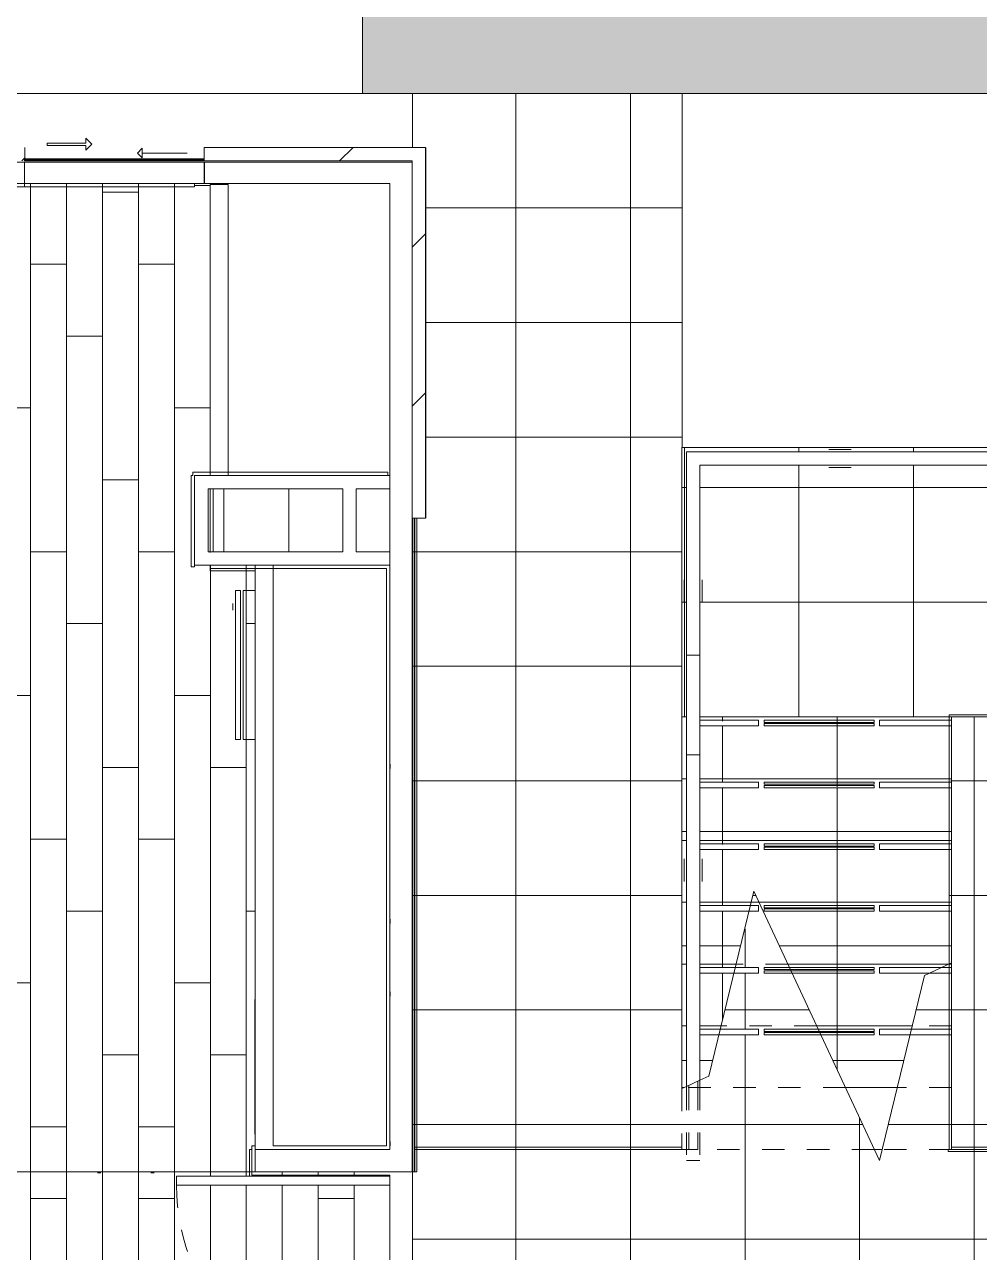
# Model space of a CAD drawing. Header units: metres. Extents: x 3856 to 4207, y -1118 to -691.
# Drawn here: x 3948.11 to 3952.36, y -973.99 to -968.52 of the extents above; entities that cross this region are included whole.
import ezdxf

# ---------------------------------------------------------------- set-up
doc = ezdxf.new("R2010")
doc.units = ezdxf.units.M
doc.linetypes.add('Basculante', pattern=[0.003, 0.002, -0.001])
doc.linetypes.add('Derribado', pattern=[0.0048, 0.0032, -0.0016])
for name, color, linetype, lineweight in [('_Above_ Nosing Lines', 7, 'Basculante', 9), ('_Above_ Outlines', 7, 'Basculante', 9), ('_Above_ Railings Cut Line', 7, 'Basculante', 9), ('_Above_ Riser Lines', 7, 'Basculante', 9), ('_Above_ Top Rails', 7, 'Basculante', 9), ('Balusters', 7, 'Continuous', 9), ('Casework', 7, 'Continuous', 9), ('Ceilings', 7, 'Continuous', 9), ('Common Edges', 7, 'Continuous', 9), ('Cut Marks', 7, 'Continuous', 9), ('Cut Pattern', 7, 'Continuous', 18), ('Detail Items', 7, 'Continuous', 9), ('Doors', 7, 'Continuous', 9), ('Floors', 7, 'Continuous', 9), ('Generic Models', 7, 'Continuous', 9), ('Linea de proyección', 7, 'Derribado', 9), ('Nosing Lines', 7, 'Continuous', 9), ('Outlines', 7, 'Continuous', 9), ('Railings', 7, 'Continuous', 9), ('Riser Lines', 7, 'Basculante', 9), ('Surface Pattern', 7, 'Continuous', 9), ('Top Rails', 7, 'Continuous', 9), ('Treads_Risers', 7, 'Continuous', 9), ('Walls', 7, 'Continuous', 9), ('Windows', 7, 'Continuous', 9)]:
    doc.layers.add(name, color=color, linetype=linetype, lineweight=lineweight)
doc.layers.add('ROA-E00-URB-A101-MASTER_PLAN cambio estaciomientos_dwg', color=7, linetype='Continuous', lineweight=9, true_color=0x767676)
pattern_1 = [(0, (3952.232, -971.602), (0, 0.51), []), (90, (3952.232, -971.602), (-0.51, 3e-17), [])]
pattern_2 = [(45, (0, 0), (-0.35355339, 0.35355339), [])]

# ---------------------------------------------------------------- blocks, each defined once
blk = doc.blocks.new('Nevera 2D - Nevera 2D-V174-IMPLANTACIÓN - KIT COMERCIAL')
at = {"layer": 'Casework'}
for p, q in [((0.3334, -0.0355), (-0.3293, -0.0355)), ((-0.3293, -0.0355), (-0.3293, -0.0584)), ((-0.3293, -0.0584), (-0.3293, -0.0355)), ((-0.3293, -0.0355), (0.3334, -0.0355)), ((0.2752, -0.0232), (0.2464, -0.0232)), ((0.3334, -0.0584), (0.3334, -0.0355)), ((0.3334, -0.0355), (0.3334, -0.0584)), ((-0.3293, -0.0584), (0.3334, -0.0584)), ((0.3334, -0.0584), (-0.3293, -0.0584)), ((0.3334, -0.07), (-0.3293, -0.07)), ((-0.3293, -0.07), (-0.3293, -0.1232)), ((0.3334, -0.07), (-0.3293, -0.07)), ((-0.3293, -0.07), (-0.3293, -0.1232)), ((0.3334, -0.1232), (0.3334, -0.07)), ((0.3334, -0.1232), (0.3334, -0.07))]:
    blk.add_line(p, q, dxfattribs=at)
blk = doc.blocks.new('COUR-PUERTA-SIMPLE - 100 cm x 210 cm-V192-IMPLANTACIÓN - KIT COMERCIAL')
at = {"layer": 'Detail Items'}
for p, q in [((0.48, 1), (0.44, 1)), ((0.44, 1), (0.44, 0.05)), ((0.44, 1), (0.48, 1)), ((0.44, 0.05), (0.44, 1)), ((0.48, 0.0495), (0.48, 1)), ((0.48, 1), (0.48, 0.0495))]:
    blk.add_line(p, q, dxfattribs=at)
at = {"layer": 'Doors'}
for p, q in [((-0.3827, 0.0654), (-0.3827, 0.0622)), ((-0.37, 0.0654), (-0.3827, 0.0654)), ((-0.3827, 0.0622), (-0.37, 0.0622)), ((-0.3827, 0.0622), (-0.3827, 0.05)), ((-0.3573, 0.0622), (-0.3827, 0.0622)), ((-0.3573, 0.0622), (-0.3827, 0.0622)), ((-0.37, 0.0654), (-0.2842, 0.0654)), ((-0.2842, 0.0654), (-0.37, 0.0654)), ((-0.37, 0.0654), (-0.37, 0.0622)), ((-0.37, 0.0622), (-0.37, 0.0654)), ((-0.37, 0.0622), (-0.2842, 0.0622)), ((-0.2842, 0.0622), (-0.37, 0.0622)), ((-0.3573, 0.05), (-0.3573, 0.0622)), ((-0.2842, 0.0622), (-0.2842, 0.05)), ((-0.2842, 0.05), (-0.2842, 0.0622)), ((-0.2811, 0.05), (-0.2811, 0.0623)), ((-0.2811, 0.0623), (-0.2811, 0.05))]:
    blk.add_line(p, q, dxfattribs=at)
at = {"layer": 'Doors', "flags": 128}
for points in [[(-0.2842, 0.0654), (-0.2835, 0.0653), (-0.2829, 0.0651), (-0.2823, 0.0647), (-0.2818, 0.0642), (-0.2814, 0.0636), (-0.2812, 0.063), (-0.2811, 0.0623)], [(-0.2811, 0.0623), (-0.2812, 0.063), (-0.2814, 0.0636), (-0.2818, 0.0642), (-0.2823, 0.0647), (-0.2829, 0.0651), (-0.2835, 0.0653), (-0.2842, 0.0654)]]:
    blk.add_lwpolyline(points, dxfattribs=at)
at = {"layer": 'Linea de proyección'}
blk.add_arc((0.44, 0.0792), 0.9208, 90, 181.8033, dxfattribs=at)
blk = doc.blocks.new('COUR-VENTANA-DESLIZANTE_DOS_CUERPOS - 1_35 x 0_80-11946364-IMPLANTACIÓN - KIT COMERCIAL')
at = {"layer": 'Detail Items'}
for p, q in [((0.0999, -0.1246), (0.1269, -0.0976)), ((0.1269, -0.0976), (0.1269, -0.1196)), ((0.0999, -0.1246), (0.1269, -0.1516)), ((0.1269, -0.1196), (0.3, -0.1196)), ((0.1269, -0.1516), (0.1269, -0.1296)), ((0.3, -0.1296), (0.1269, -0.1296)), ((0.3, -0.1196), (0.3, -0.1296))]:
    blk.add_line(p, q, dxfattribs=at)
blk = doc.blocks.new('COCINA APTO TIPO A - COCINA APTO TIPO A-V199-IMPLANTACIÓN - KIT COMERCIAL')
at = {"layer": 'Generic Models'}
for p, q in [((-0.6487, 0.6), (-0.5488, 0.6)), ((0.2462, -0.18), (0.2312, -0.18)), ((0.4834, -0.18), (0.4684, -0.18)), ((-0.8193, -0.3), (-0.8193, -0.32)), ((1.7913, -0.3), (0.9613, -0.3)), ((0.9613, -0.3), (0.9613, -2.08)), ((1.7913, -2.1), (1.7913, -0.3)), ((-0.2167, -0.9525), (-0.2167, -0.3525)), ((-0.8193, -0.9669), (-0.8193, -0.9869)), ((-0.8193, -1.29), (-0.8193, -1.31)), ((-0.8193, -1.98), (-0.8193, -2)), ((1.5213, -2.08), (0.9613, -2.08)), ((0.9613, -2.08), (0.9613, -2.1)), ((1.5213, -2.1), (0.9613, -2.1)), ((0.9613, -2.1), (0.9613, -2.85)), ((0.9613, -2.1), (1.5213, -2.1)), ((0.9763, -2.12), (0.9613, -2.12)), ((0.9613, -2.12), (0.9613, -2.485)), ((0.9763, -2.485), (0.9763, -2.12)), ((1.5213, -2.1), (1.5213, -2.08)), ((1.5213, -2.85), (1.5213, -2.1)), ((1.5413, -2.1), (1.5213, -2.1)), ((1.5213, -2.1), (1.5213, -2.87)), ((1.5413, -2.87), (1.5413, -2.1)), ((1.5413, -2.1), (1.7913, -2.1)), ((0.9613, -2.485), (0.9763, -2.485)), ((0.9763, -2.485), (0.9613, -2.485)), ((0.9613, -2.485), (0.9613, -2.85)), ((0.9763, -2.85), (0.9763, -2.485)), ((0.9613, -2.85), (1.5213, -2.85)), ((0.9613, -2.85), (0.9763, -2.85)), ((1.5213, -2.85), (0.9613, -2.85)), ((0.9613, -2.85), (0.9613, -2.87)), ((0.9613, -2.87), (1.5213, -2.87)), ((1.5213, -2.87), (1.5213, -2.85)), ((1.5213, -2.87), (1.5413, -2.87))]:
    blk.add_line(p, q, dxfattribs=at)
blk = doc.blocks.new('Railing - 13048 _ 37248-12160401-IMPLANTACIÓN - KIT COMERCIAL')
at = {"layer": 'Balusters'}
for p, q in [((-0.04, 0.05), (-0.04, -0.05)), ((0.04, -0.05), (0.04, 0.05))]:
    blk.add_line(p, q, dxfattribs=at)
blk = doc.blocks.new('Railing - 13048 _ 37248-12160565-IMPLANTACIÓN - KIT COMERCIAL')
at = {"layer": 'Balusters'}
for p, q in [((-0.04, 0.05), (-0.04, -0.05)), ((0.04, -0.05), (0.04, 0.05))]:
    blk.add_line(p, q, dxfattribs=at)
blk = doc.blocks.new('Railing - 13048 _ 37248-V171-IMPLANTACIÓN - KIT COMERCIAL')
at = {"layer": 'Balusters'}
for p, q in [((-0.04, 0.05), (-0.04, -0.05)), ((0.04, -0.05), (0.04, 0.05))]:
    blk.add_line(p, q, dxfattribs=at)
blk = doc.blocks.new('Railing - 13048 _ 37248-12160568-IMPLANTACIÓN - KIT COMERCIAL')
at = {"layer": 'Balusters'}
for p, q in [((-0.04, 0.05), (-0.04, -0.05)), ((0.04, -0.05), (0.04, 0.05))]:
    blk.add_line(p, q, dxfattribs=at)
blk = doc.blocks.new('Railing - Railing-V245-IMPLANTACIÓN - KIT COMERCIAL')
at = {"layer": '_Above_ Railings Cut Line'}
for p, q in [((3975.2464, -1020.3196), (3975.2864, -1020.3196)), ((3975.2464, -1020.5946), (3975.2464, -1020.3196)), ((3975.2864, -1020.5946), (3975.2864, -1020.3196)), ((3975.2464, -1020.6224), (3975.2464, -1020.5946)), ((3975.2864, -1020.6038), (3975.2864, -1020.5946))]:
    blk.add_line(p, q, dxfattribs=at)
for name, p in [('Railing - 13048 _ 37248-12160401-IMPLANTACIÓN - KIT COMERCIAL', (3972.7164, -1020.3196)), ('Railing - 13048 _ 37248-12160565-IMPLANTACIÓN - KIT COMERCIAL', (3972.7164, -1021.5624)), ('Railing - 13048 _ 37248-V171-IMPLANTACIÓN - KIT COMERCIAL', (3972.7164, -1022.8053))]:
    blk.add_blockref(name, p)
for name, p, rotation in [('Railing - 13048 _ 37248-12160568-IMPLANTACIÓN - KIT COMERCIAL', (3975.2664, -1021.5624), 180), ('Railing - 13048 _ 37248-V171-IMPLANTACIÓN - KIT COMERCIAL', (3975.2664, -1022.8053), 180), ('Railing - 13048 _ 37248-V171-IMPLANTACIÓN - KIT COMERCIAL', (3973.37, -1023.3946), 90), ('Railing - 13048 _ 37248-V171-IMPLANTACIÓN - KIT COMERCIAL', (3974.6128, -1023.3946), 90)]:
    blk.add_blockref(name, p, dxfattribs=dict(rotation=rotation))
blk = doc.blocks.new('Top Rail Type - Top Rail_Internal_-V248-IMPLANTACIÓN - KIT COMERCIAL')
at = {"layer": 'Top Rails'}
for p, q in [((3972.6864, -1020.3196), (3972.6864, -1020.2696)), ((3972.6864, -1020.2696), (3972.7464, -1020.2696)), ((3972.7464, -1020.2696), (3972.7464, -1020.3196)), ((3972.6864, -1021.9696), (3972.6864, -1020.3196)), ((3972.7464, -1020.3196), (3972.6864, -1020.3196)), ((3972.7464, -1020.3196), (3972.7464, -1021.9696)), ((3972.6864, -1021.9696), (3972.7464, -1021.9696)), ((3972.6864, -1022.2446), (3972.6864, -1021.9696)), ((3972.7464, -1021.9696), (3972.7464, -1022.2446)), ((3975.2364, -1022.0765), (3975.2964, -1022.0765)), ((3975.2364, -1022.2446), (3975.2364, -1022.0765)), ((3975.2964, -1022.0765), (3975.2964, -1022.2446)), ((3972.6864, -1023.4246), (3972.6864, -1022.2446)), ((3972.7464, -1022.2446), (3972.7464, -1023.3646)), ((3975.2364, -1022.5196), (3975.2364, -1022.2446)), ((3975.2964, -1022.2446), (3975.2964, -1022.5196)), ((3975.2364, -1023.3646), (3975.2364, -1022.5196)), ((3975.2964, -1022.5196), (3975.2364, -1022.5196)), ((3975.2964, -1022.5196), (3975.2964, -1023.4246)), ((3972.7464, -1023.3646), (3975.2364, -1023.3646)), ((3975.2964, -1023.4246), (3972.6864, -1023.4246))]:
    blk.add_line(p, q, dxfattribs=at)
blk = doc.blocks.new('Top Rail Type - Top Rail_Internal_-V247-IMPLANTACIÓN - KIT COMERCIAL')
at = {"layer": '_Above_ Top Rails'}
for p, q in [((3975.2364, -1020.2696), (3975.2964, -1020.2696)), ((3975.2364, -1020.5946), (3975.2364, -1020.2696)), ((3975.2964, -1020.5946), (3975.2964, -1020.2696)), ((3975.2364, -1020.6271), (3975.2364, -1020.5946)), ((3975.2964, -1020.5991), (3975.2964, -1020.5946))]:
    blk.add_line(p, q, dxfattribs=at)
at = {"layer": 'Top Rails'}
for p, q in [((3972.7464, -1020.2696), (3972.6864, -1020.2696)), ((3972.6864, -1020.2696), (3972.6864, -1020.3196)), ((3972.7464, -1020.2696), (3972.7464, -1020.3196)), ((3972.6864, -1020.3196), (3972.6864, -1021.9696)), ((3972.7464, -1020.3196), (3972.7464, -1021.9696)), ((3975.2964, -1020.5991), (3975.2364, -1020.6271)), ((3975.2364, -1022.5196), (3975.2364, -1020.6271)), ((3975.2964, -1022.5196), (3975.2964, -1020.5991)), ((3972.6864, -1021.9696), (3972.6864, -1023.4246)), ((3972.7464, -1021.9696), (3972.7464, -1023.3646)), ((3975.2364, -1023.3646), (3975.2364, -1022.5196)), ((3975.2964, -1023.4246), (3975.2964, -1022.5196)), ((3972.7464, -1023.3646), (3975.2364, -1023.3646)), ((3972.6864, -1023.4246), (3975.2964, -1023.4246))]:
    blk.add_line(p, q, dxfattribs=at)
blk = doc.blocks.new('EDIFICIO TIPO A_rvt-6-IMPLANTACIÓN - KIT COMERCIAL')
at = {"layer": 'Cut Pattern', "lineweight": 9, "true_color": 0x0f0f0f}
h = blk.add_hatch(dxfattribs=at)
h.set_pattern_fill('FP_100', color=250, style=0, pattern_type=2)
h.set_pattern_definition(pattern_2)
h.paths.add_polyline_path([(3947.9466, -969.1273), (3948.1051, -969.1273), (3948.1051, -969.0673), (3947.2468, -969.0673), (3947.2468, -969.1273)])
h = blk.add_hatch(dxfattribs=at)
h.set_pattern_fill('FP_100', color=250, style=0, pattern_type=2)
h.set_pattern_definition(pattern_2)
h.paths.add_polyline_path([(3949.2801, -969.1273), (3949.8301, -969.1273), (3949.8301, -969.0673), (3948.9051, -969.0673), (3948.9051, -969.1273)])
h = blk.add_hatch(dxfattribs=at)
h.set_pattern_fill('FP_100', color=250, style=0, pattern_type=2)
h.set_pattern_definition(pattern_2)
h.paths.add_polyline_path([(3949.8301, -970.7173), (3949.8901, -970.7173), (3949.8901, -969.0673), (3949.8301, -969.0673), (3949.8301, -970.0434)])
at = {"layer": 'Surface Pattern', "true_color": 0x808080}
h = blk.add_hatch(dxfattribs=at)
h.set_pattern_fill('FP_119', color=8, style=0, pattern_type=2)
h.set_pattern_definition([(90, (3954.882, -1039.717), (-0.51, 3e-17), []), (180, (3954.882, -1039.717), (-6e-17, -0.51), [])])
h.paths.add_polyline_path([(3954.8818, -974.9173), (3954.8818, -970.7173), (3954.8218, -970.7173), (3954.8218, -969.0673), (3954.8818, -969.0673), (3954.8818, -968.8273), (3953.6814, -968.8273), (3953.6718, -973.5773), (3953.5918, -973.5773), (3953.5918, -973.5273), (3952.4818, -973.5273), (3952.4818, -971.6023), (3952.2318, -971.6023), (3952.2215, -972.7023), (3952.1893, -972.7173), (3952.2318, -972.7173), (3952.2215, -972.7423), (3952.1118, -972.7535), (3952.0574, -972.9923), (3952.2318, -972.9923), (3952.2318, -973.0173), (3952.0476, -973.0173), (3951.9237, -973.5273), (3951.8882, -973.5273), (3951.6504, -973.0173), (3951.6458, -973.0073), (3951.6318, -973.0023), (3951.6388, -972.9923), (3951.5222, -972.7423), (3951.5175, -972.7323), (3951.5035, -972.7273), (3951.5105, -972.7173), (3951.352, -972.3773), (3951.3398, -972.4423), (3951.372, -972.4423), (3951.372, -972.4673), (3951.3301, -972.4673), (3951.273, -972.7173), (3951.372, -972.7173), (3951.372, -972.7423), (3951.2633, -972.7423), (3951.2062, -972.9923), (3951.372, -972.9923), (3951.372, -973.0173), (3951.1964, -973.0173), (3951.1518, -973.2012), (3951.0318, -973.2523), (3951.0322, -968.8273), (3949.8318, -968.8273), (3949.8318, -969.0673), (3949.8918, -969.0673), (3949.8901, -970.7173), (3949.8318, -970.7173), (3949.8318, -974.9173), (3954.6139, -974.9173)])
h = blk.add_hatch(dxfattribs=at)
h.set_pattern_fill('FP_120', color=8, style=0, pattern_type=2)
h.set_pattern_definition([(90, (1907.012, -2999.667), (-0.16, 1e-17), []), (180, (1907.012, -2999.667), (-0.32, -0.32), [0.16, -1.12]), (180, (1906.852, -2999.027), (-0.32, -0.32), [0.16, -1.12])])
h.paths.add_polyline_path([(3946.6132, -980.7273), (3946.6568, -980.7249), (3946.6568, -978.5398), (3946.6318, -978.5398), (3946.6318, -978.5248), (3946.6568, -978.5248), (3946.6568, -978.4273), (3947.2568, -978.4273), (3947.2568, -977.6373), (3946.5068, -977.6373), (3946.5068, -977.5973), (3947.2568, -977.5973), (3947.2568, -977.5273), (3943.7568, -977.5273), (3943.7568, -980.7273), (3943.9463, -980.7273)])
h.paths.add_polyline_path([(3950.5818, -980.7273), (3952.3068, -980.7273), (3952.3068, -977.5273), (3948.4568, -977.5273), (3948.4568, -977.5473), (3949.3068, -977.5473), (3949.3068, -977.5873), (3948.4568, -977.5873), (3948.4568, -978.4273), (3948.9568, -978.4273), (3948.9568, -980.7273), (3949.2801, -980.7273)])
h.paths.add_polyline_path([(3951.7862, -980.5597), (3951.7862, -980.1597), (3952.1862, -980.1597), (3952.1862, -980.5597), (3951.947, -980.5597)])
h.paths.add_polyline_path([(3951.947, -980.0597), (3950.2862, -980.0597), (3950.2862, -978.4597), (3952.1862, -978.4597), (3952.1862, -980.0597)])
h.paths.add_polyline_path([(3948.3568, -978.4273), (3948.3568, -974.6273), (3948.4568, -974.6273), (3948.4568, -974.9273), (3949.7318, -974.9273), (3949.7318, -973.6873), (3948.7818, -973.6873), (3948.7818, -973.6473), (3949.7318, -973.6423), (3949.7318, -973.6273), (3947.2568, -973.6273), (3947.2568, -973.5123), (3947.1218, -973.5123), (3947.1218, -971.7123), (3947.2568, -971.7123), (3947.2484, -969.2273), (3943.7568, -969.2273), (3943.7568, -977.4273), (3947.2568, -977.4273), (3947.2568, -976.2273), (3947.3568, -976.2273), (3947.3668, -978.4273), (3948.1568, -978.4273)])
h.paths.add_polyline_path([(3951.947, -978.3597), (3951.7862, -978.3597), (3951.7862, -977.9597), (3952.1862, -977.9597), (3952.1862, -978.3597)])
h.paths.add_polyline_path([(3949.2801, -977.4273), (3950.1576, -977.4253), (3950.1576, -975.0273), (3949.0568, -975.0273), (3949.0568, -975.1253), (3950.1568, -975.1253), (3950.1568, -975.1403), (3949.0568, -975.1403), (3949.0568, -977.4273), (3949.2576, -977.4273)])
h.paths.add_polyline_path([(3946.0068, -973.9273), (3944.4068, -973.9273), (3944.4068, -973.2273), (3946.0068, -973.2273), (3946.0068, -973.4057)])
h.paths.add_polyline_path([(3943.9463, -971.6181), (3943.8434, -971.6181), (3943.8434, -969.3034), (3945.3434, -969.3034), (3945.3434, -970.1034), (3944.6434, -970.1034), (3944.6434, -971.6181), (3944.4068, -971.6181)])
h.paths.add_polyline_path([(3945.8881, -971.1273), (3945.2881, -971.1273), (3945.2881, -970.6273), (3945.8881, -970.6273)])
h = blk.add_hatch(dxfattribs=at)
h.set_pattern_fill('FP_121', color=8, style=0, pattern_type=2)
h.set_pattern_definition([(270, (3948.292, -3015.347), (0.16, 1e-17), []), (0, (3948.292, -3015.347), (0.32, 0.32), [0.16, -1.12]), (0, (3948.452, -3015.987), (0.32, 0.32), [0.16, -1.12])])
h.paths.add_polyline_path([(3947.2568, -973.6273), (3949.1318, -973.6273), (3949.1318, -970.9273), (3948.8618, -970.9273), (3948.8618, -970.5273), (3948.9318, -970.5273), (3948.9318, -969.2273), (3947.6168, -969.2273), (3947.6168, -969.4873), (3947.3568, -969.4873), (3947.3585, -971.7123), (3947.3718, -971.7123), (3947.3718, -970.9423), (3947.9518, -970.9423), (3947.9466, -973.5123), (3947.9368, -973.5123), (3947.9368, -973.5273), (3947.3918, -973.5273), (3947.3918, -973.5123), (3947.2568, -973.5123)])
h.paths.add_polyline_path([(3948.9218, -970.8673), (3948.9318, -970.8673), (3948.9218, -970.5873)])
h.paths.add_polyline_path([(3947.5558, -970.0123), (3947.3718, -970.0073), (3947.3718, -969.5073), (3947.9718, -969.5093), (3947.9718, -970.0073), (3947.9466, -970.0123)])
at = {"layer": 'Treads_Risers', "true_color": 0xd6cec9}
h = blk.add_hatch(dxfattribs=at)
h.set_pattern_fill('FP_124', color=254, style=0, pattern_type=2)
h.set_pattern_definition([(180, (3953.082, -971.602), (-6e-17, -0.51), []), (270, (3953.082, -971.602), (0.51, 3e-17), [])])
h.paths.add_polyline_path([(3953.6018, -971.6023), (3953.5918, -970.4823), (3951.1118, -970.4823), (3951.1118, -971.6023), (3953.5918, -971.6023)])
h.paths.add_polyline_path([(3953.6818, -971.6023), (3953.6818, -970.4023), (3951.0318, -970.4023), (3951.0318, -971.6023), (3951.0518, -971.6023), (3951.0518, -970.4223), (3953.6618, -970.4223), (3953.6718, -971.6023)])
h = blk.add_hatch(dxfattribs=at)
h.set_pattern_fill('FP_125', color=254, style=0, pattern_type=2)
h.set_pattern_definition(pattern_1)
h.paths.add_polyline_path([(3952.2318, -971.8773), (3952.2318, -971.6423), (3951.9116, -971.6323), (3951.9116, -971.6173), (3952.2318, -971.6173), (3952.2318, -971.6023), (3951.1118, -971.6023), (3951.1118, -971.6173), (3951.372, -971.6273), (3951.372, -971.6423), (3951.1118, -971.6423), (3951.1118, -971.8773), (3951.947, -971.8773)])
h.paths.add_polyline_path([(3951.0318, -971.8773), (3951.0518, -971.8773), (3951.0518, -971.6023), (3951.0318, -971.6023), (3951.0318, -971.8434)])
h.paths.add_polyline_path([(3951.397, -971.6423), (3951.397, -971.6323), (3951.8866, -971.6423)])
h.paths.add_polyline_path([(3951.397, -971.6273), (3951.397, -971.6173), (3951.8866, -971.6273)])
h = blk.add_hatch(dxfattribs=at)
h.set_pattern_fill('FP_125', color=254, style=0, pattern_type=2)
h.set_pattern_definition(pattern_1)
h.paths.add_polyline_path([(3951.372, -972.1523), (3952.2318, -972.1523), (3952.2318, -971.9173), (3951.9116, -971.9073), (3951.9116, -971.8923), (3952.2318, -971.8923), (3952.2318, -971.8773), (3951.1118, -971.8773), (3951.1118, -971.8923), (3951.372, -971.8923), (3951.372, -971.9173), (3951.1118, -971.9173), (3951.1118, -972.1523), (3951.352, -972.1523)])
h.paths.add_polyline_path([(3951.0318, -972.1523), (3951.0518, -972.1523), (3951.0518, -971.8773), (3951.0318, -971.8773), (3951.0318, -971.9173)])
h.paths.add_polyline_path([(3951.397, -971.9173), (3951.397, -971.9073), (3951.8866, -971.9173)])
h = blk.add_hatch(dxfattribs=at)
h.set_pattern_fill('FP_125', color=254, style=0, pattern_type=2)
h.set_pattern_definition(pattern_1)
h.paths.add_polyline_path([(3951.1118, -972.4273), (3951.3398, -972.4273), (3951.352, -972.3773), (3951.3753, -972.4273), (3952.2318, -972.4273), (3952.2215, -972.1923), (3951.9116, -972.1823), (3951.9116, -972.1673), (3952.2318, -972.1673), (3952.2318, -972.1523), (3951.1118, -972.1523), (3951.1218, -972.1673), (3951.372, -972.1773), (3951.372, -972.1923), (3951.1118, -972.1923), (3951.1118, -972.4149)])
h.paths.add_polyline_path([(3951.0318, -972.4273), (3951.0518, -972.4242), (3951.0518, -972.1523), (3951.0318, -972.1523)])
h.paths.add_polyline_path([(3951.397, -972.1923), (3951.397, -972.1823), (3951.8866, -972.1923)])
h = blk.add_hatch(dxfattribs=at)
h.set_pattern_fill('FP_125', color=254, style=0, pattern_type=2)
h.set_pattern_definition(pattern_1)
h.paths.add_polyline_path([(3951.0518, -972.7023), (3951.0518, -972.4273), (3951.0318, -972.4273), (3951.0318, -972.7023)])
h.paths.add_polyline_path([(3951.1118, -972.7023), (3951.273, -972.7023), (3951.3301, -972.4673), (3951.1118, -972.4673), (3951.1118, -972.5185)])
h.paths.add_polyline_path([(3951.947, -972.7023), (3952.2318, -972.6976), (3952.2215, -972.4673), (3951.9116, -972.4573), (3951.9116, -972.4423), (3952.2318, -972.4423), (3952.2318, -972.4273), (3951.3753, -972.4273), (3951.5035, -972.7023)])
h.paths.add_polyline_path([(3951.397, -972.4523), (3951.397, -972.4423), (3951.5035, -972.4523)])
h.paths.add_polyline_path([(3951.1118, -972.4423), (3951.3362, -972.4423), (3951.3398, -972.4273), (3951.1118, -972.4273)])
h = blk.add_hatch(dxfattribs=at)
h.set_pattern_fill('FP_125', color=254, style=0, pattern_type=2)
h.set_pattern_definition(pattern_1)
h.paths.add_polyline_path([(3951.2062, -972.9773), (3951.2633, -972.7423), (3951.1118, -972.7423), (3951.1118, -972.9773), (3951.1518, -972.9773)])
h.paths.add_polyline_path([(3951.042, -972.9773), (3951.0518, -972.9773), (3951.0518, -972.7023), (3951.0318, -972.7023), (3951.0318, -972.9773)])
h.paths.add_polyline_path([(3951.76, -972.9773), (3952.0574, -972.9773), (3952.1118, -972.7535), (3952.1357, -972.7423), (3951.9116, -972.7323), (3951.9116, -972.7173), (3952.1893, -972.7173), (3952.2215, -972.7023), (3951.5035, -972.7023), (3951.5105, -972.7173), (3951.5152, -972.7273), (3951.5175, -972.7323), (3951.5222, -972.7423), (3951.6318, -972.9773)])
h.paths.add_polyline_path([(3951.2062, -972.7173), (3951.2693, -972.7173), (3951.273, -972.7023), (3951.1118, -972.7023), (3951.1118, -972.7173), (3951.1518, -972.7173)])
h = blk.add_hatch(dxfattribs=at)
h.set_pattern_fill('FP_125', color=254, style=0, pattern_type=2)
h.set_pattern_definition(pattern_1)
h.paths.add_polyline_path([(3951.947, -973.2523), (3951.9905, -973.2523), (3952.0476, -973.0173), (3951.9116, -973.0173), (3951.9116, -972.9923), (3952.0537, -972.9923), (3952.0574, -972.9773), (3951.6318, -972.9773), (3951.6388, -972.9923), (3951.6434, -973.0023), (3951.6458, -973.0073), (3951.6504, -973.0173), (3951.76, -973.2523), (3951.8882, -973.2523)])
h.paths.add_polyline_path([(3951.0318, -973.2523), (3951.0518, -973.2478), (3951.0518, -972.9773), (3951.0318, -972.9773)])
h.paths.add_polyline_path([(3951.1118, -973.2198), (3951.1518, -973.2012), (3951.1964, -973.0173), (3951.1118, -973.0173), (3951.1118, -973.1266)])
h.paths.add_polyline_path([(3951.1118, -972.9923), (3951.2025, -972.9923), (3951.2062, -972.9773), (3951.1118, -972.9773)])
at = {"layer": '_Above_ Nosing Lines'}
for p, q in [((3951.3753, -972.4273), (3951.3398, -972.4273)), ((3951.5035, -972.7023), (3951.273, -972.7023)), ((3952.2318, -972.7023), (3952.2215, -972.7023)), ((3951.6318, -972.9773), (3951.2062, -972.9773)), ((3952.2318, -972.9773), (3952.0574, -972.9773)), ((3951.76, -973.2523), (3951.042, -973.2523)), ((3952.2318, -973.2523), (3951.9905, -973.2523))]:
    blk.add_line(p, q, dxfattribs=at)
at = {"layer": '_Above_ Outlines'}
for p, q in [((3952.2318, -972.6976), (3952.2318, -973.5273)), ((3951.0318, -973.2571), (3951.0318, -973.5273)), ((3951.8882, -973.5273), (3951.0318, -973.5273)), ((3952.2318, -973.5273), (3951.9237, -973.5273))]:
    blk.add_line(p, q, dxfattribs=at)
at = {"layer": '_Above_ Riser Lines'}
for p, q in [((3951.3753, -972.4273), (3951.3398, -972.4273)), ((3951.5035, -972.7023), (3951.273, -972.7023)), ((3952.2318, -972.7023), (3952.2215, -972.7023)), ((3951.6318, -972.9773), (3951.2062, -972.9773)), ((3952.2318, -972.9773), (3952.0574, -972.9773)), ((3951.76, -973.2523), (3951.042, -973.2523)), ((3952.2318, -973.2523), (3951.9905, -973.2523))]:
    blk.add_line(p, q, dxfattribs=at)
at = {"layer": 'Ceilings'}
for p, q in [((3949.7318, -969.2273), (3948.9318, -969.2273)), ((3949.7318, -970.5273), (3949.7318, -969.2273)), ((3949.7318, -973.5273), (3949.7318, -970.9273)), ((3949.1318, -973.5123), (3949.1318, -973.5273)), ((3949.1318, -973.5273), (3949.7318, -973.5273))]:
    blk.add_line(p, q, dxfattribs=at)
at = {"layer": 'Common Edges'}
blk.add_line((3949.8401, -973.5173), (3949.8401, -973.5273), dxfattribs=at)
at = {"layer": 'Cut Marks'}
for p, q in [((3951.1518, -973.2012), (3951.352, -972.3773)), ((3951.352, -972.3773), (3951.9115, -973.5773)), ((3952.1118, -972.7535), (3952.2318, -972.6976)), ((3951.9115, -973.5773), (3952.1118, -972.7535)), ((3951.1118, -973.2198), (3951.1518, -973.2012)), ((3951.0318, -973.2571), (3951.0518, -973.2478))]:
    blk.add_line(p, q, dxfattribs=at)
at = {"layer": 'Floors'}
for p, q in [((3951.0322, -968.8273), (3949.8318, -968.8273)), ((3949.8318, -968.8273), (3949.8318, -969.0673)), ((3951.0322, -970.4027), (3951.0322, -968.8273)), ((3948.1051, -969.2273), (3947.6168, -969.2273)), ((3948.9318, -969.2273), (3948.9051, -969.2273)), ((3948.9318, -970.8702), (3948.9318, -970.5873)), ((3949.8318, -970.7173), (3949.8318, -973.5273)), ((3951.372, -971.6173), (3951.1118, -971.6173)), ((3951.1118, -971.6423), (3951.372, -971.6423)), ((3951.372, -971.6423), (3951.372, -971.6173)), ((3951.8866, -971.6173), (3951.397, -971.6173)), ((3951.397, -971.6173), (3951.397, -971.6273)), ((3951.397, -971.6273), (3951.8866, -971.6273)), ((3951.8866, -971.6323), (3951.397, -971.6323)), ((3951.397, -971.6323), (3951.397, -971.6423)), ((3951.397, -971.6423), (3951.8866, -971.6423)), ((3951.8866, -971.6273), (3951.8866, -971.6173)), ((3951.8866, -971.6423), (3951.8866, -971.6323)), ((3952.2318, -971.6173), (3951.9116, -971.6173)), ((3951.9116, -971.6173), (3951.9116, -971.6423)), ((3951.9116, -971.6423), (3952.2318, -971.6423)), ((3952.2318, -971.6423), (3952.2318, -971.6173)), ((3951.372, -971.8923), (3951.1118, -971.8923)), ((3951.1118, -971.9173), (3951.372, -971.9173)), ((3951.372, -971.9173), (3951.372, -971.8923)), ((3951.8866, -971.8923), (3951.397, -971.8923)), ((3951.397, -971.8923), (3951.397, -971.9023)), ((3951.397, -971.9023), (3951.8866, -971.9023)), ((3951.8866, -971.9073), (3951.397, -971.9073)), ((3951.397, -971.9073), (3951.397, -971.9173)), ((3951.397, -971.9173), (3951.8866, -971.9173)), ((3951.8866, -971.9023), (3951.8866, -971.8923)), ((3951.8866, -971.9173), (3951.8866, -971.9073)), ((3952.2318, -971.8923), (3951.9116, -971.8923)), ((3951.9116, -971.8923), (3951.9116, -971.9173)), ((3951.9116, -971.9173), (3952.2318, -971.9173)), ((3952.2318, -971.9173), (3952.2318, -971.8923)), ((3951.372, -972.1673), (3951.1118, -972.1673)), ((3951.1118, -972.1923), (3951.372, -972.1923)), ((3951.372, -972.1923), (3951.372, -972.1673)), ((3951.8866, -972.1673), (3951.397, -972.1673)), ((3951.397, -972.1673), (3951.397, -972.1773)), ((3951.397, -972.1773), (3951.8866, -972.1773)), ((3951.8866, -972.1823), (3951.397, -972.1823)), ((3951.397, -972.1823), (3951.397, -972.1923)), ((3951.397, -972.1923), (3951.8866, -972.1923)), ((3951.8866, -972.1773), (3951.8866, -972.1673)), ((3951.8866, -972.1923), (3951.8866, -972.1823)), ((3952.2318, -972.1673), (3951.9116, -972.1673)), ((3951.9116, -972.1673), (3951.9116, -972.1923)), ((3951.9116, -972.1923), (3952.2318, -972.1923)), ((3952.2318, -972.1923), (3952.2318, -972.1673)), ((3951.372, -972.4423), (3951.1118, -972.4423)), ((3951.1118, -972.4673), (3951.372, -972.4673)), ((3951.372, -972.4673), (3951.372, -972.4423)), ((3951.8866, -972.4423), (3951.397, -972.4423)), ((3951.397, -972.4423), (3951.397, -972.4523)), ((3951.397, -972.4523), (3951.8866, -972.4523)), ((3951.8866, -972.4573), (3951.397, -972.4573)), ((3951.397, -972.4573), (3951.397, -972.4673)), ((3951.397, -972.4673), (3951.8866, -972.4673)), ((3951.8866, -972.4523), (3951.8866, -972.4423)), ((3951.8866, -972.4673), (3951.8866, -972.4573)), ((3952.2318, -972.4423), (3951.9116, -972.4423)), ((3951.9116, -972.4423), (3951.9116, -972.4673)), ((3951.9116, -972.4673), (3952.2318, -972.4673)), ((3952.2318, -972.4673), (3952.2318, -972.4423)), ((3951.372, -972.7173), (3951.1118, -972.7173)), ((3951.1118, -972.7423), (3951.372, -972.7423)), ((3951.372, -972.7423), (3951.372, -972.7173)), ((3951.8866, -972.7173), (3951.397, -972.7173)), ((3951.397, -972.7173), (3951.397, -972.7273)), ((3951.397, -972.7273), (3951.8866, -972.7273)), ((3951.8866, -972.7323), (3951.397, -972.7323)), ((3951.397, -972.7323), (3951.397, -972.7423)), ((3951.397, -972.7423), (3951.8866, -972.7423)), ((3951.8866, -972.7273), (3951.8866, -972.7173)), ((3951.8866, -972.7423), (3951.8866, -972.7323)), ((3952.2318, -972.7173), (3951.9116, -972.7173)), ((3951.9116, -972.7173), (3951.9116, -972.7423)), ((3951.9116, -972.7423), (3952.2318, -972.7423)), ((3952.2318, -972.7423), (3952.2318, -972.7173)), ((3951.372, -972.9923), (3951.1118, -972.9923)), ((3951.1118, -973.0173), (3951.372, -973.0173)), ((3951.372, -973.0173), (3951.372, -972.9923)), ((3951.8866, -972.9923), (3951.397, -972.9923)), ((3951.397, -972.9923), (3951.397, -973.0023)), ((3951.397, -973.0023), (3951.8866, -973.0023)), ((3951.8866, -973.0073), (3951.397, -973.0073)), ((3951.397, -973.0073), (3951.397, -973.0173)), ((3951.397, -973.0173), (3951.8866, -973.0173)), ((3951.8866, -973.0023), (3951.8866, -972.9923)), ((3951.8866, -973.0173), (3951.8866, -973.0073)), ((3952.2318, -972.9923), (3951.9116, -972.9923)), ((3951.9116, -972.9923), (3951.9116, -973.0173)), ((3951.9116, -973.0173), (3952.2318, -973.0173)), ((3952.2318, -973.0173), (3952.2318, -972.9923)), ((3949.1318, -973.6273), (3949.1318, -973.5273)), ((3949.8318, -973.5273), (3949.8318, -973.6273)), ((3949.7318, -973.6273), (3947.2568, -973.6273)), ((3947.2568, -973.6273), (3949.1318, -973.6273))]:
    blk.add_line(p, q, dxfattribs=at)
at = {"layer": 'Nosing Lines'}
for p, q in [((3951.0518, -971.8773), (3951.0318, -971.8773)), ((3952.2318, -971.8773), (3951.1118, -971.8773)), ((3951.0518, -972.1523), (3951.0318, -972.1523)), ((3952.2318, -972.1523), (3951.1118, -972.1523)), ((3951.0518, -972.4273), (3951.0318, -972.4273)), ((3951.3398, -972.4273), (3951.1118, -972.4273)), ((3952.2318, -972.4273), (3951.3753, -972.4273)), ((3951.0518, -972.7023), (3951.0318, -972.7023)), ((3951.273, -972.7023), (3951.1118, -972.7023)), ((3952.2215, -972.7023), (3951.5035, -972.7023)), ((3951.0518, -972.9773), (3951.0318, -972.9773)), ((3951.2062, -972.9773), (3951.1118, -972.9773)), ((3952.0574, -972.9773), (3951.6318, -972.9773)), ((3951.042, -973.2523), (3951.0318, -973.2523)), ((3951.9905, -973.2523), (3951.76, -973.2523))]:
    blk.add_line(p, q, dxfattribs=at)
at = {"layer": 'Outlines'}
for p, q in [((3951.0318, -970.4023), (3951.0318, -971.6023)), ((3953.6818, -970.4023), (3951.0318, -970.4023)), ((3951.0518, -971.6023), (3951.0318, -971.6023)), ((3951.0318, -971.6023), (3951.0318, -971.8773)), ((3952.2318, -971.6023), (3951.1118, -971.6023)), ((3952.2318, -971.6023), (3952.4818, -971.6023)), ((3952.2318, -971.6023), (3952.2318, -971.6173)), ((3952.2318, -971.6423), (3952.2318, -971.8773)), ((3951.0318, -971.8773), (3951.0318, -972.1523)), ((3952.2318, -971.8773), (3952.2318, -971.8923)), ((3952.2318, -971.9173), (3952.2318, -972.1523)), ((3951.0318, -972.1523), (3951.0318, -972.4273)), ((3952.2318, -972.1523), (3952.2318, -972.1673)), ((3952.2318, -972.1923), (3952.2318, -972.4273)), ((3951.0318, -972.4273), (3951.0318, -972.7023)), ((3952.2318, -972.4273), (3952.2318, -972.4423)), ((3952.2318, -972.4673), (3952.2318, -972.6976)), ((3951.0318, -972.7023), (3951.0318, -972.9773)), ((3951.0318, -972.9773), (3951.0318, -973.2523)), ((3951.0318, -973.2523), (3951.0318, -973.2571)), ((3951.9237, -973.5273), (3951.8882, -973.5273))]:
    blk.add_line(p, q, dxfattribs=at)
at = {"layer": 'Riser Lines'}
for p, q in [((3951.0518, -971.6023), (3951.0318, -971.6023)), ((3952.2318, -971.6023), (3951.1118, -971.6023)), ((3951.0518, -971.8773), (3951.0318, -971.8773)), ((3952.2318, -971.8773), (3951.1118, -971.8773)), ((3951.0518, -972.1523), (3951.0318, -972.1523)), ((3952.2318, -972.1523), (3951.1118, -972.1523)), ((3951.0518, -972.4273), (3951.0318, -972.4273)), ((3951.3398, -972.4273), (3951.1118, -972.4273)), ((3952.2318, -972.4273), (3951.3753, -972.4273)), ((3951.0518, -972.7023), (3951.0318, -972.7023)), ((3951.273, -972.7023), (3951.1118, -972.7023)), ((3952.2215, -972.7023), (3951.5035, -972.7023)), ((3951.0518, -972.9773), (3951.0318, -972.9773)), ((3951.2062, -972.9773), (3951.1118, -972.9773)), ((3952.0574, -972.9773), (3951.6318, -972.9773)), ((3951.042, -973.2523), (3951.0318, -973.2523)), ((3951.9905, -973.2523), (3951.76, -973.2523))]:
    blk.add_line(p, q, dxfattribs=at)
at = {"layer": 'Walls', "lineweight": 18}
for p, q in [((3949.8301, -969.0673), (3948.9051, -969.0673)), ((3948.9051, -969.0673), (3948.9051, -969.1273)), ((3949.8901, -969.0673), (3949.8301, -969.0673)), ((3949.8901, -970.7173), (3949.8901, -969.0673)), ((3948.9051, -969.1173), (3948.1051, -969.1173)), ((3948.1051, -969.1173), (3948.1051, -969.1273)), ((3948.1051, -969.1273), (3948.9051, -969.1273)), ((3948.9051, -969.1273), (3948.9051, -969.1173)), ((3948.9051, -969.1273), (3949.8301, -969.1273)), ((3949.8301, -969.1273), (3949.8301, -970.7173)), ((3949.8301, -970.7173), (3949.8301, -973.6273)), ((3949.8401, -970.7173), (3949.8301, -970.7173)), ((3949.8301, -970.7173), (3949.8901, -970.7173)), ((3949.8401, -973.5173), (3949.8401, -970.7173)), ((3952.4968, -971.5923), (3952.2218, -971.5923)), ((3952.2218, -971.5923), (3952.2218, -971.6023)), ((3952.2218, -971.6023), (3952.2218, -973.5273)), ((3952.2318, -971.6023), (3952.4968, -971.6023)), ((3952.2318, -973.5173), (3952.2318, -971.6023)), ((3951.0318, -973.5173), (3949.8401, -973.5173)), ((3951.0318, -973.5273), (3951.0318, -973.5173)), ((3952.4868, -973.5173), (3952.2318, -973.5173)), ((3949.8401, -973.6273), (3949.8401, -973.5273)), ((3949.8401, -973.5273), (3951.0318, -973.5273)), ((3952.2218, -973.5273), (3952.2318, -973.5273)), ((3952.2318, -973.5273), (3952.4868, -973.5273)), ((3949.8301, -973.6273), (3949.8401, -973.6273))]:
    blk.add_line(p, q, dxfattribs=at)
at = {"layer": 'Walls'}
for p, q in [((3949.8918, -969.0673), (3949.8918, -970.7173)), ((3948.1051, -969.1324), (3947.2484, -969.1324)), ((3948.1051, -969.1173), (3948.9051, -969.1173)), ((3948.9051, -969.1173), (3948.1051, -969.1173)), ((3948.1051, -969.1224), (3948.9051, -969.1224)), ((3948.9051, -969.1224), (3948.1051, -969.1224)), ((3948.1051, -969.1274), (3948.9051, -969.1274)), ((3948.9051, -969.1324), (3948.1051, -969.1324)), ((3948.1051, -969.1324), (3948.1051, -969.2274)), ((3948.9051, -969.1324), (3948.9051, -969.2274)), ((3949.8303, -969.1324), (3948.9051, -969.1324)), ((3948.1051, -969.2273), (3947.6168, -969.2273)), ((3947.6168, -969.2273), (3948.8618, -969.2273)), ((3948.8618, -969.2423), (3947.6318, -969.2423)), ((3947.6318, -969.2423), (3948.8618, -969.2423)), ((3948.8618, -969.2273), (3948.1051, -969.2273)), ((3948.1051, -969.2423), (3948.1051, -969.2273)), ((3948.9051, -969.2274), (3948.1051, -969.2274)), ((3948.1051, -969.2423), (3948.1051, -969.2274)), ((3948.8618, -969.2423), (3948.1051, -969.2423)), ((3948.1051, -969.2423), (3948.8618, -969.2423)), ((3948.8618, -969.2373), (3948.8618, -969.2273)), ((3948.8618, -969.2373), (3948.8618, -969.2273)), ((3948.8618, -969.2423), (3948.8618, -969.2273)), ((3948.8618, -969.2423), (3948.8618, -969.2273)), ((3948.8618, -969.2274), (3948.8618, -969.2423)), ((3948.8618, -969.2423), (3948.8618, -969.2274)), ((3948.9318, -969.2373), (3948.8618, -969.2373)), ((3948.8618, -969.2373), (3948.9318, -969.2373)), ((3948.9318, -969.2273), (3948.9051, -969.2273)), ((3948.9051, -969.2273), (3948.9318, -969.2273)), ((3948.9318, -970.5273), (3948.9318, -969.2323)), ((3948.9318, -969.2323), (3949.0118, -969.2323)), ((3949.0118, -969.2323), (3949.0118, -970.5273)), ((3948.8543, -970.5123), (3949.7218, -970.5123)), ((3948.9318, -970.5123), (3948.8543, -970.5123)), ((3948.8543, -970.5273), (3948.8543, -970.5123)), ((3948.8543, -970.5123), (3948.8543, -970.5273)), ((3949.7218, -970.5273), (3949.7218, -970.5123)), ((3948.8468, -970.5273), (3948.8468, -970.9348)), ((3948.8468, -970.9348), (3948.8468, -970.5273)), ((3948.8468, -970.5273), (3948.8543, -970.5273)), ((3948.8543, -970.5273), (3948.8468, -970.5273)), ((3948.8618, -970.5273), (3948.9318, -970.5273)), ((3948.8618, -970.5273), (3948.8618, -970.5873)), ((3949.7218, -970.5273), (3948.8618, -970.5273)), ((3948.8618, -970.5273), (3948.8618, -970.9348)), ((3949.0118, -970.5273), (3949.7318, -970.5273)), ((3949.7318, -970.5273), (3949.7318, -970.5873)), ((3948.8618, -970.9273), (3948.8618, -970.5873)), ((3949.5218, -970.5873), (3948.9218, -970.5873)), ((3948.9218, -970.5873), (3948.9218, -970.8673)), ((3949.5218, -970.8673), (3949.5218, -970.5873)), ((3949.7318, -970.5873), (3949.5818, -970.5873)), ((3949.5818, -970.5873), (3949.5818, -970.8673)), ((3949.8318, -973.6273), (3949.8318, -970.7173)), ((3949.8418, -973.6273), (3949.8418, -970.7173)), ((3949.8418, -970.7173), (3949.8418, -973.6273)), ((3949.8418, -970.7173), (3949.8418, -973.5173)), ((3949.8518, -973.6273), (3949.8518, -970.7173)), ((3949.8518, -970.7173), (3949.8518, -973.6273)), ((3948.9218, -970.8673), (3949.5218, -970.8673)), ((3949.5818, -970.8673), (3949.7318, -970.8673)), ((3949.7318, -970.8673), (3949.7318, -970.9273)), ((3948.8618, -970.9348), (3948.8468, -970.9348)), ((3948.8618, -970.9348), (3948.8468, -970.9348)), ((3948.8618, -970.9273), (3948.9218, -970.9273)), ((3949.1318, -970.9273), (3948.9218, -970.9273)), ((3949.1318, -970.9423), (3948.9318, -970.9423)), ((3948.9318, -970.9423), (3949.1318, -970.9423)), ((3948.9318, -970.9523), (3948.9318, -970.9423)), ((3948.9318, -970.9523), (3948.9318, -970.9423)), ((3948.932, -970.9273), (3949.7318, -970.9273)), ((3948.932, -970.9423), (3948.932, -970.9273)), ((3948.932, -970.9423), (3948.932, -970.9273)), ((3949.7168, -970.9423), (3948.932, -970.9423)), ((3948.932, -970.9423), (3949.1318, -970.9423)), ((3949.1318, -973.5123), (3949.1318, -970.9273)), ((3949.7318, -970.9273), (3949.2118, -970.9273)), ((3949.2118, -970.9273), (3949.2118, -973.5123)), ((3949.7168, -973.5123), (3949.7168, -970.9423)), ((3949.7318, -970.9423), (3949.7318, -970.9273)), ((3949.7318, -970.9423), (3949.7318, -973.5273)), ((3949.1318, -970.9523), (3948.9318, -970.9523)), ((3948.9318, -970.9523), (3949.1318, -970.9523)), ((3949.1168, -973.5123), (3949.1168, -973.6423)), ((3949.1168, -973.6423), (3949.1168, -973.5123)), ((3949.1168, -973.5123), (3949.1318, -973.5123)), ((3949.1318, -973.5123), (3949.1168, -973.5123)), ((3949.2118, -973.5123), (3949.7168, -973.5123)), ((3949.1068, -973.5273), (3949.1068, -973.6473)), ((3949.1068, -973.6473), (3949.1068, -973.5273)), ((3949.1068, -973.5273), (3949.1168, -973.5273)), ((3949.1168, -973.5273), (3949.1068, -973.5273)), ((3949.1168, -973.5273), (3949.1168, -973.6423)), ((3949.1168, -973.6423), (3949.1168, -973.5273)), ((3949.1318, -973.5273), (3949.1318, -973.6273)), ((3949.1318, -973.6273), (3949.1318, -973.5273)), ((3949.7168, -973.5273), (3949.1318, -973.5273)), ((3949.7168, -973.5273), (3949.7318, -973.5273)), ((3949.8418, -973.5273), (3949.8418, -973.6273)), ((3952.2168, -973.5273), (3952.4818, -973.5273)), ((3952.4818, -973.5273), (3952.2168, -973.5273)), ((3952.2168, -973.5373), (3952.2168, -973.5273)), ((3952.2168, -973.5273), (3952.2168, -973.5373)), ((3952.2168, -973.5373), (3952.4918, -973.5373)), ((3952.4918, -973.5373), (3952.2168, -973.5373)), ((3949.1318, -973.6273), (3949.7318, -973.6273)), ((3949.7318, -973.6273), (3949.1318, -973.6273)), ((3949.8318, -973.6273), (3949.7318, -973.6273)), ((3949.8318, -973.6273), (3949.8318, -974.6273)), ((3949.8418, -973.6273), (3949.8318, -973.6273)), ((3949.8518, -973.6273), (3949.8418, -973.6273)), ((3949.8418, -973.6273), (3949.8518, -973.6273)), ((3949.1168, -973.6423), (3949.7268, -973.6423)), ((3949.7268, -973.6423), (3949.1168, -973.6423)), ((3949.1318, -973.6423), (3949.1168, -973.6423)), ((3949.1168, -973.6423), (3949.1318, -973.6423)), ((3949.1318, -973.6423), (3949.7318, -973.6423)), ((3949.7318, -973.6423), (3949.1318, -973.6423)), ((3949.7318, -974.6273), (3949.7318, -973.6423))]:
    blk.add_line(p, q, dxfattribs=at)
at = {"layer": 'Casework', "lineweight": 9, "rotation": 89.99999999999686}
blk.add_blockref('Nevera 2D - Nevera 2D-V174-IMPLANTACIÓN - KIT COMERCIAL', (3949.0086, -971.373), dxfattribs=at)
at = {"layer": 'Doors', "lineweight": 9, "rotation": 89.99999999999902}
blk.add_blockref('COUR-PUERTA-SIMPLE - 100 cm x 210 cm-V192-IMPLANTACIÓN - KIT COMERCIAL', (3949.7818, -974.1273), dxfattribs=at)
at = {"layer": 'Generic Models', "lineweight": 9, "rotation": 180}
blk.add_blockref('COCINA APTO TIPO A - COCINA APTO TIPO A-V199-IMPLANTACIÓN - KIT COMERCIAL', (3948.9131, -973.8123), dxfattribs=at)
at = {"layer": 'Railings', "lineweight": 9, "rotation": 180}
blk.add_blockref('Railing - Railing-V245-IMPLANTACIÓN - KIT COMERCIAL', (7926.3482, -1993.8469), dxfattribs=at)
at = {"layer": 'Top Rails', "lineweight": 9, "rotation": 180}
for name in ['Top Rail Type - Top Rail_Internal_-V248-IMPLANTACIÓN - KIT COMERCIAL', 'Top Rail Type - Top Rail_Internal_-V247-IMPLANTACIÓN - KIT COMERCIAL']:
    blk.add_blockref(name, (7926.3482, -1993.8469), dxfattribs=at)
at = {"layer": 'Windows', "lineweight": 9, "rotation": 180}
blk.add_blockref('COUR-VENTANA-DESLIZANTE_DOS_CUERPOS - 1_35 x 0_80-11946364-IMPLANTACIÓN - KIT COMERCIAL', (3948.5051, -969.1774), dxfattribs=at)
blk = doc.blocks.new('ROA-E00-URB-A101-MASTER_PLAN cambio estaciomientos_dwg_Ventana cocina _ rejillaa - 1_35x0_80cm-6645664-Master Plan - Etapa 1-7986521-IMPLANTACIÓN - KIT COMERCIAL')
at = {"layer": 'Windows'}
blk.add_line((-0.3229, -0.0853), (-0.1226, -0.0853), dxfattribs=at)
at = {"layer": 'Windows', "flags": 128}
blk.add_lwpolyline([(-0.1226, -0.0641), (-0.1226, -0.0853), (-0.1226, -0.1065), (-0.1013, -0.0853)], close=True, dxfattribs=at)
blk = doc.blocks.new('ROA-E00-URB-A101-MASTER_PLAN cambio estaciomientos_dwg_ROA-E01-ARQ-R23_rvt-6-Master Plan - Etapa 1-7986604-IMPLANTACIÓN - KIT COMERCIAL')
at = {"layer": 'Cut Pattern', "lineweight": 9}
h = blk.add_hatch(dxfattribs=at)
h.set_pattern_fill('FP_1448', color=256, style=0, pattern_type=2)
h.set_pattern_definition([(45, (-3099.551, 4900.019), (-1.06066017, 1.06066017), []), (135, (-3099.551, 4900.019), (-1.06066017, -1.06066017), [])])
h.paths.add_polyline_path([(970.8673, 3948.9918), (970.5873, 3948.9918), (970.5873, 3948.9443), (970.8673, 3948.9443)])
h = blk.add_hatch(dxfattribs=at)
h.set_pattern_fill('FP_1445', color=256, style=0, pattern_type=2)
h.set_pattern_definition([(45, (-3099.551, 4900.019), (-0.176776695, 0.176776695), [])])
h.paths.add_polyline_path([(969.1273, 3948.1051), (969.1224, 3948.1068), (969.1224, 3948.1051)])
at = {"layer": 'Common Edges'}
blk.add_line((970.5873, 3948.9443), (970.8673, 3948.9443), dxfattribs=at)
at = {"layer": 'Walls'}
for p, q in [((970.8673, 3948.9918), (970.5873, 3948.9918)), ((969.1173, 3948.1068), (969.1173, 3948.9051)), ((969.1173, 3948.9051), (969.1173, 3948.1068)), ((969.1273, 3948.1068), (969.0673, 3948.1068))]:
    blk.add_line(p, q, dxfattribs=at)
at = {"rotation": 269.9999999999991}
blk.add_blockref('ROA-E00-URB-A101-MASTER_PLAN cambio estaciomientos_dwg_Ventana cocina _ rejillaa - 1_35x0_80cm-6645664-Master Plan - Etapa 1-7986521-IMPLANTACIÓN - KIT COMERCIAL', (969.1774, 3948.5068), dxfattribs=at)
blk = doc.blocks.new('ROA-E00-URB-A101-MASTER_PLAN cambio estaciomientos_dwg_ROA-E01-EST-R23_rvt-6-Master Plan - Etapa 1-7986868-IMPLANTACIÓN - KIT COMERCIAL')
at = {"layer": 'Floors'}
blk.add_line((970.5873, 3949.2818), (970.8673, 3949.2818), dxfattribs=at)
at = {"layer": 'Floors', "flags": 128}
blk.add_lwpolyline([(968.8273, 3949.6098), (968.8273, 3943.3568), (969.6773, 3943.3568)], dxfattribs=at)
at = {"layer": 'Walls'}
for p, q in [((970.5873, 3949.7318), (970.8673, 3949.7318)), ((969.1324, 3948.9068), (969.2273, 3948.9068))]:
    blk.add_line(p, q, dxfattribs=at)
blk = doc.blocks.new('ROA-E00-URB-A101-MASTER_PLAN cambio estaciomientos_dwg-7942325-IMPLANTACIÓN - KIT COMERCIAL')
for name in ['ROA-E00-URB-A101-MASTER_PLAN cambio estaciomientos_dwg_ROA-E01-EST-R23_rvt-6-Master Plan - Etapa 1-7986868-IMPLANTACIÓN - KIT COMERCIAL', 'ROA-E00-URB-A101-MASTER_PLAN cambio estaciomientos_dwg_ROA-E01-ARQ-R23_rvt-6-Master Plan - Etapa 1-7986604-IMPLANTACIÓN - KIT COMERCIAL']:
    blk.add_blockref(name, (0, 0))

msp = doc.modelspace()

# ---------------------------------------------------------------- hatches: boundary and pattern name
at = {"layer": 'Surface Pattern', "true_color": 0xcdcdcd}
msp.add_hatch(color=254, dxfattribs=at).paths.add_polyline_path([(3954.8818, -968.8273), (3955.1098, -968.8273), (3955.1098, -967.2388), (3953.8544, -967.2388), (3953.7529, -967.2799), (3953.6568, -967.3404), (3953.4129, -967.3747), (3953.1917, -967.4764), (3953.1264, -967.2273), (3952.9002, -967.2388), (3952.9709, -967.4133), (3952.9311, -967.4659), (3952.7496, -967.515), (3952.5089, -967.4782), (3952.3805, -967.4022), (3952.2905, -967.4854), (3952.0761, -967.5074), (3951.8987, -967.4934), (3951.7536, -967.4668), (3951.7208, -967.4009), (3951.6155, -967.3216), (3951.3845, -967.3541), (3951.1373, -967.2712), (3951.1286, -967.2388), (3949.6098, -967.2388), (3949.6098, -968.8273), (3954.6139, -968.8273)])

# ---------------------------------------------------------------- linework, layer by layer
at = {"layer": 'Floors'}
for p, q in [((3949.6098, -968.8273), (3949.6098, -967.2388)), ((3949.6098, -968.8273), (3949.8318, -968.8273)), ((3951.0322, -968.8273), (3953.6814, -968.8273))]:
    msp.add_line(p, q, dxfattribs=at)

# ---------------------------------------------------------------- block references
at = {"lineweight": 5}
msp.add_blockref('EDIFICIO TIPO A_rvt-6-IMPLANTACIÓN - KIT COMERCIAL', (0, 0), dxfattribs=at)
at = {"layer": 'ROA-E00-URB-A101-MASTER_PLAN cambio estaciomientos_dwg', "color": 7, "rotation": 269.9999999999999}
msp.add_blockref('ROA-E00-URB-A101-MASTER_PLAN cambio estaciomientos_dwg-7942325-IMPLANTACIÓN - KIT COMERCIAL', (0, 0), dxfattribs=at)

doc.saveas('drawing.dxf')
